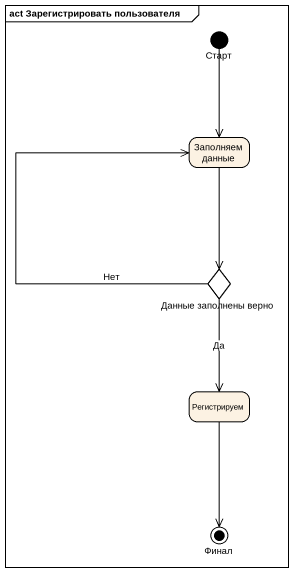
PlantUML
@startuml
mainframe act Зарегистрировать пользователя
hide empty description
state Старт <<start>>
state "Заполняем данные" as Заполняем_данные
state "Данные заполнены верно" as Данные_заполнены_верно <<choice>>
state Регистрируем
state Финал <<end>>
Старт --> Заполняем_данные
Заполняем_данные --> Данные_заполнены_верно
Данные_заполнены_верно -up-> Заполняем_данные : Нет
Данные_заполнены_верно --> Регистрируем : Да
Регистрируем --> Финал
@enduml
